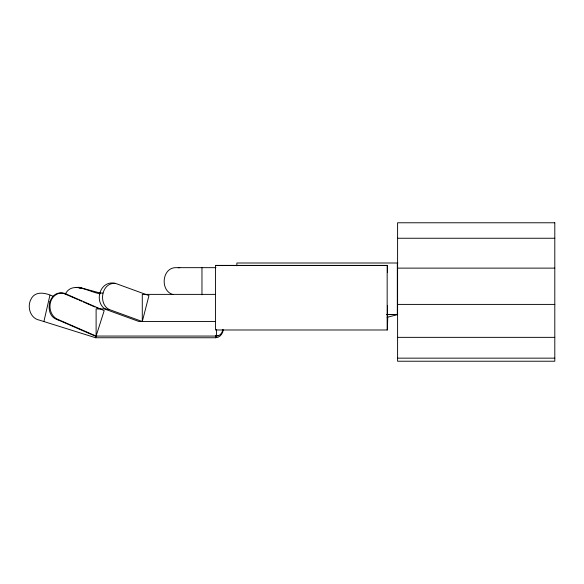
<?xml version="1.0" encoding="UTF-8"?>
<svg xmlns="http://www.w3.org/2000/svg" width="584" height="584" viewBox="0 0 584 584"><rect width="100%" height="100%" fill="white"/><g stroke="black" fill="none" stroke-linecap="round" stroke-linejoin="round"><path stroke-width="0.88" d="M115.559 283.415C101.937 282.028 97.871 303.184 108.887 309.381L142.292 321.529L148.964 295.562L115.559 283.415C100.2 279.502 93.257 301.724 105.631 309.381L139.043 321.529L215.445 321.529M222.767 329.595C222.482 332.829 219.905 336.063 216.467 336.063L95.148 336.063L57.677 319.74C42.464 315.375 49.253 287.35 64.985 293.993M223.227 329.821C222.869 333.793 219.701 337.756 215.489 337.756L95.645 337.756L39.515 320.163C30.426 318.557 26.835 307.002 30.908 299.409C35.164 290.212 46.143 292.986 53.356 296.395M50.647 301.775C48.472 308.622 51.48 317.331 58.641 319.74L96.112 336.063L104.193 310.622L66.722 294.292C60.429 290.533 52.443 295.124 50.647 301.775L49.684 301.775M43.902 321.536L49.91 295.314M96.243 335.136L95.645 337.756L95.645 335.946M65.233 294.263C72.299 280.086 89.775 292.511 100.265 293.81M216.89 335.647L215.489 337.756L215.489 335.267M217.934 335.501L215.503 336.063M75.613 287.569L78.847 287.277L100.404 293.088M178.259 267.757L179.828 267.662M397.594 238.25L554.8 238.25M397.865 262.997L236.878 262.997L236.878 265.771M215.489 265.479L387.163 265.479L387.163 329.894M215.956 267.662L176.47 267.662C161.834 266.954 159.636 291.27 173.324 294.628M397.594 268.122L554.8 268.122M79.263 288.073L82.03 288.073M99.718 293.037L102.967 293.037M66.722 294.292L65.751 294.292L77.409 299.373M215.445 294.38L142.292 294.38L142.292 321.529M397.594 304.403L554.8 304.403M106.142 308.921L96.112 308.921L96.112 336.063M105.631 309.381L108.887 309.381M386.557 314.521L397.324 314.521L397.324 263.063M386.666 314.586L397.594 314.586A304.235 304.235 0 0 1 387.09 317.265M57.677 319.74L58.641 319.74M387.455 328.624L387.747 316.864M397.594 337.355L554.8 337.355M397.594 358.153L554.8 358.153M79.074 300.096L81.578 301.183M83.242 301.913L94.9 306.994M96.564 307.717L99.061 308.805M387.455 272.67L387.455 265.392L215.489 265.392L215.489 329.982L387.455 329.982L387.455 305.417M216.467 329.456L216.467 336.063M201.962 267.662L201.962 294.81M554.8 222.774L397.594 222.774L397.594 361.226L554.8 361.226L554.8 222.774"/></g></svg>
